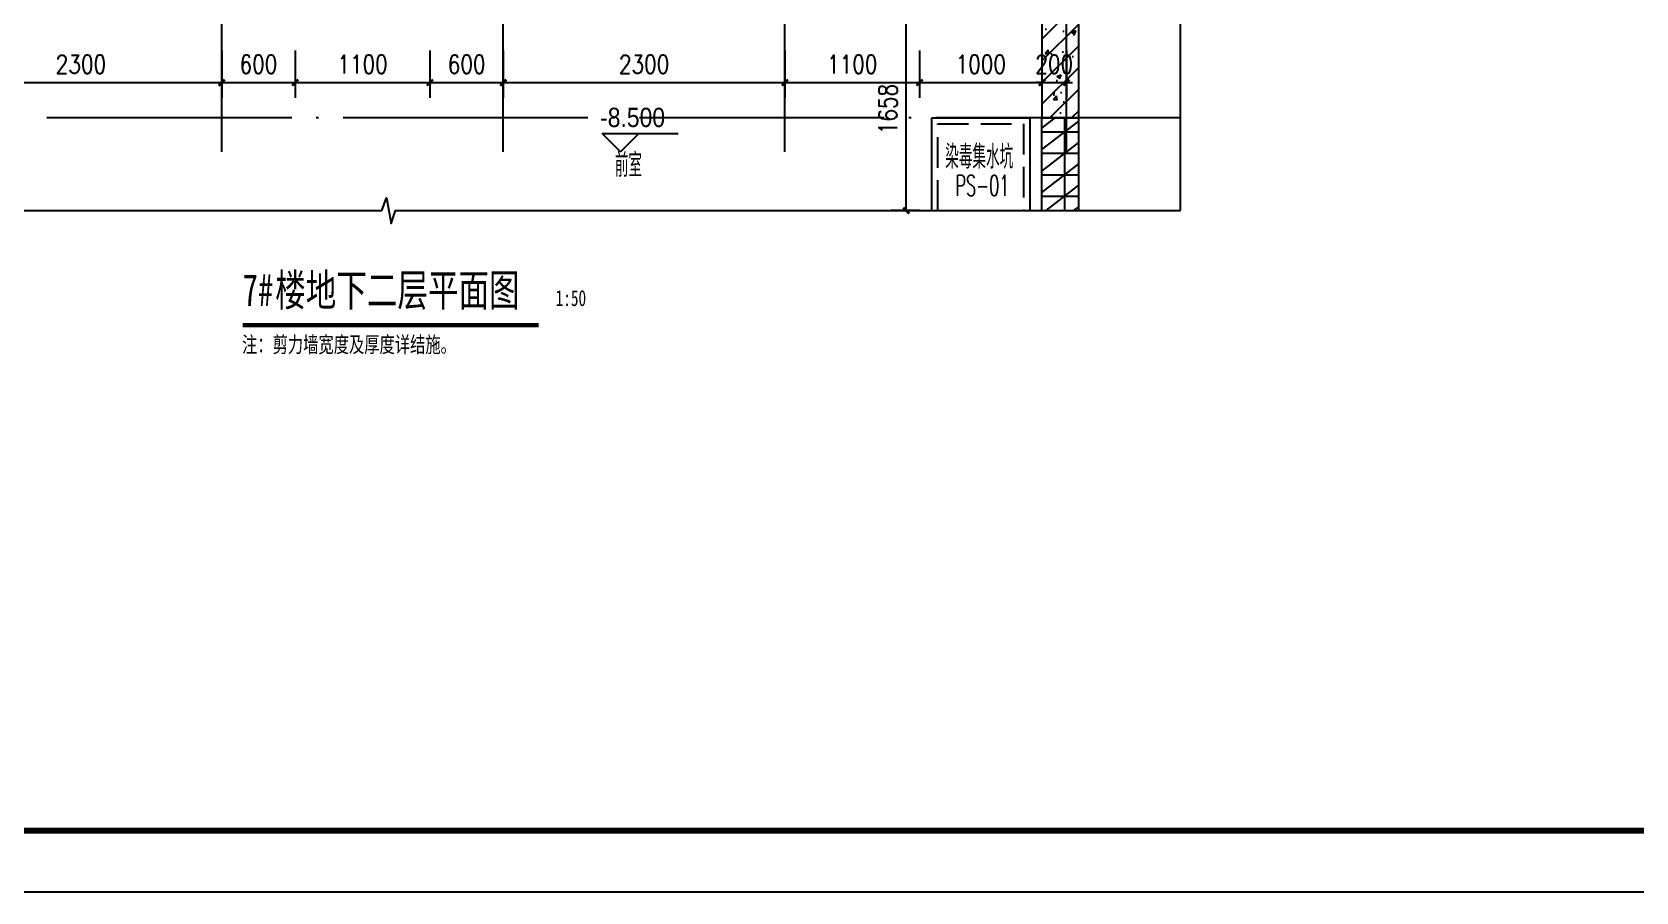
# Model space of a CAD drawing. Extents: x 718358 to 1668613, y -348838 to -159582.
# Drawn here: x 726164 to 739264, y -200981 to -193960 of the extents above; entities that cross this region are included whole.
import ezdxf

# ---------------------------------------------------------------- set-up
doc = ezdxf.new("R2010")
doc.units = 0
doc.header["$LTSCALE"] = 1000
doc.linetypes.add('DASH', pattern=[0.35, 0.25, -0.1])
doc.linetypes.add('DOTE', pattern=[2.42, 2, -0.2, 0.02, -0.2])
for name, color, linetype in [('地下室排水', 44, 'Continuous'), ('建-图框', 4, 'Continuous'), ('建-墙体', 2, 'Continuous'), ('建-尺寸', 73, 'Continuous'), ('建-影线', 8, 'Continuous'), ('建-房间名', 7, 'Continuous'), ('建-柱子', 6, 'Continuous'), ('建-标高', 3, 'Continuous'), ('建-符号', 3, 'Continuous'), ('建-符号说明', 7, 'Continuous'), ('建-轴网', 14, 'DOTE')]:
    doc.layers.add(name, color=color, linetype=linetype)
doc.styles.add('_TCH_DIM', font='gt单线西文.shx', dxfattribs={"width": 0.8, "bigfont": 'gt单线中文.shx'})
doc.styles.add('DIM_FONT', font='SIMPLEX.shx', dxfattribs={"width": 0.8, "bigfont": 'GBCBIG.shx'})
doc.styles.add('黑体字', font='simhei.ttf', dxfattribs={"width": 0.7})
doc.dimstyles.new('DIMN50', dxfattribs={"dimscale": 0.5, "dimtxt": 300, "dimasz": 100, "dimexe": 250, "dimexo": 300, "dimgap": 150, "dimtad": 1, "dimdec": 0, "dimzin": 0, "dimdsep": 46, "dimtxsty": 'DIM_FONT', "dimblk": 'ARCHTICK', "dimcen": 0.09, "dimdle": 1, "dimclrt": 7, "dimazin": 2, "dimtfac": 1, "dimtdec": 0, "dimtix": 1, "dimtmove": 2, "dimatfit": 3, "dimldrblk": 'ARCHTICK', "dimfxl": 1, "dimtolj": 1, "dimtzin": 0, "dimarcsym": 0})

# ---------------------------------------------------------------- blocks, each defined once
blk = doc.blocks.new('_ArchTick')
at = {"color": 0, "linetype": 'ByBlock', "const_width": 0.4}
blk.add_lwpolyline([(-0.5, -0.5), (0.5, 0.5)], dxfattribs=at)
blk = doc.blocks.new('*D962')
at = {"layer": 'Defpoints', "color": 0, "transparency": 16777216}
for p in [(734413, -193960), (734613, -193960), (734613, -194373)]:
    blk.add_point(p, dxfattribs=at)
at = {"layer": '建-尺寸', "color": 0, "lineweight": -2, "transparency": 16777216}
for p, q in [((734413, -194110), (734413, -194498)), ((734613, -194110), (734613, -194498)), ((734413, -194373), (734363, -194373)), ((734413, -194373), (734613, -194373)), ((734613, -194373), (734663, -194373))]:
    blk.add_line(p, q, dxfattribs=at)
at = {"layer": '建-尺寸', "color": 0, "lineweight": -2, "transparency": 16777216, "xscale": 50, "yscale": 50, "zscale": 50}
blk.add_blockref('_ArchTick', (734413, -194373), dxfattribs=at)
at = {"layer": '建-尺寸', "color": 0, "lineweight": -2, "transparency": 16777216, "xscale": 50, "yscale": 50, "zscale": 50, "rotation": 180}
blk.add_blockref('_ArchTick', (734613, -194373), dxfattribs=at)
at = {"layer": '建-尺寸', "color": 7, "transparency": 16777216, "insert": (734513, -194223), "char_height": 150, "attachment_point": 5, "style": 'DIM_FONT'}
blk.add_mtext('\\A1;200', dxfattribs=at)
blk = doc.blocks.new('*D963')
at = {"layer": 'Defpoints', "color": 0, "transparency": 16777216}
for p in [(733413, -193960), (734413, -193960), (734413, -194373)]:
    blk.add_point(p, dxfattribs=at)
at = {"layer": '建-尺寸', "color": 0, "lineweight": -2, "transparency": 16777216}
for p, q in [((733413, -194110), (733413, -194498)), ((734413, -194110), (734413, -194498)), ((733412, -194373), (734413, -194373))]:
    blk.add_line(p, q, dxfattribs=at)
at = {"layer": '建-尺寸', "color": 0, "lineweight": -2, "transparency": 16777216, "xscale": 50, "yscale": 50, "zscale": 50, "rotation": 180}
blk.add_blockref('_ArchTick', (733413, -194373), dxfattribs=at)
at = {"layer": '建-尺寸', "color": 0, "lineweight": -2, "transparency": 16777216, "xscale": 50, "yscale": 50, "zscale": 50}
blk.add_blockref('_ArchTick', (734413, -194373), dxfattribs=at)
at = {"layer": '建-尺寸', "color": 7, "transparency": 16777216, "insert": (733913, -194223), "char_height": 150, "attachment_point": 5, "style": 'DIM_FONT'}
blk.add_mtext('\\A1;1000', dxfattribs=at)
blk = doc.blocks.new('*D964')
at = {"layer": 'Defpoints', "color": 0, "transparency": 16777216}
for p in [(732313, -193960), (733413, -193960), (733413, -194373)]:
    blk.add_point(p, dxfattribs=at)
at = {"layer": '建-尺寸', "color": 0, "lineweight": -2, "transparency": 16777216}
for p, q in [((732313, -194110), (732313, -194498)), ((733413, -194110), (733413, -194498)), ((732312, -194373), (733413, -194373))]:
    blk.add_line(p, q, dxfattribs=at)
at = {"layer": '建-尺寸', "color": 0, "lineweight": -2, "transparency": 16777216, "xscale": 50, "yscale": 50, "zscale": 50, "rotation": 180}
blk.add_blockref('_ArchTick', (732313, -194373), dxfattribs=at)
at = {"layer": '建-尺寸', "color": 0, "lineweight": -2, "transparency": 16777216, "xscale": 50, "yscale": 50, "zscale": 50}
blk.add_blockref('_ArchTick', (733413, -194373), dxfattribs=at)
at = {"layer": '建-尺寸', "color": 7, "transparency": 16777216, "insert": (732863, -194223), "char_height": 150, "attachment_point": 5, "style": 'DIM_FONT'}
blk.add_mtext('\\A1;1100', dxfattribs=at)
blk = doc.blocks.new('*D965')
at = {"layer": 'Defpoints', "color": 0, "transparency": 16777216}
for p in [(730013, -193960), (732313, -193960), (732313, -194373)]:
    blk.add_point(p, dxfattribs=at)
at = {"layer": '建-尺寸', "color": 0, "lineweight": -2, "transparency": 16777216}
for p, q in [((730013, -194110), (730013, -194498)), ((732313, -194110), (732313, -194498)), ((730012, -194373), (732313, -194373))]:
    blk.add_line(p, q, dxfattribs=at)
at = {"layer": '建-尺寸', "color": 0, "lineweight": -2, "transparency": 16777216, "xscale": 50, "yscale": 50, "zscale": 50, "rotation": 180}
blk.add_blockref('_ArchTick', (730013, -194373), dxfattribs=at)
at = {"layer": '建-尺寸', "color": 0, "lineweight": -2, "transparency": 16777216, "xscale": 50, "yscale": 50, "zscale": 50}
blk.add_blockref('_ArchTick', (732313, -194373), dxfattribs=at)
at = {"layer": '建-尺寸', "color": 7, "transparency": 16777216, "insert": (731163, -194223), "char_height": 150, "attachment_point": 5, "style": 'DIM_FONT'}
blk.add_mtext('\\A1;2300', dxfattribs=at)
blk = doc.blocks.new('*D966')
at = {"layer": 'Defpoints', "color": 0, "transparency": 16777216}
for p in [(729413, -193960), (730013, -193960), (730013, -194373)]:
    blk.add_point(p, dxfattribs=at)
at = {"layer": '建-尺寸', "color": 0, "lineweight": -2, "transparency": 16777216}
for p, q in [((729413, -194110), (729413, -194498)), ((730013, -194110), (730013, -194498)), ((729412, -194373), (730013, -194373))]:
    blk.add_line(p, q, dxfattribs=at)
at = {"layer": '建-尺寸', "color": 0, "lineweight": -2, "transparency": 16777216, "xscale": 50, "yscale": 50, "zscale": 50, "rotation": 180}
blk.add_blockref('_ArchTick', (729413, -194373), dxfattribs=at)
at = {"layer": '建-尺寸', "color": 0, "lineweight": -2, "transparency": 16777216, "xscale": 50, "yscale": 50, "zscale": 50}
blk.add_blockref('_ArchTick', (730013, -194373), dxfattribs=at)
at = {"layer": '建-尺寸', "color": 7, "transparency": 16777216, "insert": (729713, -194223), "char_height": 150, "attachment_point": 5, "style": 'DIM_FONT'}
blk.add_mtext('\\A1;600', dxfattribs=at)
blk = doc.blocks.new('*D967')
at = {"layer": 'Defpoints', "color": 0, "transparency": 16777216}
for p in [(728313, -193960), (729413, -193960), (729413, -194373)]:
    blk.add_point(p, dxfattribs=at)
at = {"layer": '建-尺寸', "color": 0, "lineweight": -2, "transparency": 16777216}
for p, q in [((728313, -194110), (728313, -194498)), ((729413, -194110), (729413, -194498)), ((728312, -194373), (729413, -194373))]:
    blk.add_line(p, q, dxfattribs=at)
at = {"layer": '建-尺寸', "color": 0, "lineweight": -2, "transparency": 16777216, "xscale": 50, "yscale": 50, "zscale": 50, "rotation": 180}
blk.add_blockref('_ArchTick', (728313, -194373), dxfattribs=at)
at = {"layer": '建-尺寸', "color": 0, "lineweight": -2, "transparency": 16777216, "xscale": 50, "yscale": 50, "zscale": 50}
blk.add_blockref('_ArchTick', (729413, -194373), dxfattribs=at)
at = {"layer": '建-尺寸', "color": 7, "transparency": 16777216, "insert": (728863, -194223), "char_height": 150, "attachment_point": 5, "style": 'DIM_FONT'}
blk.add_mtext('\\A1;1100', dxfattribs=at)
blk = doc.blocks.new('*D968')
at = {"layer": 'Defpoints', "color": 0, "transparency": 16777216}
for p in [(727713, -193960), (728313, -193960), (728313, -194373)]:
    blk.add_point(p, dxfattribs=at)
at = {"layer": '建-尺寸', "color": 0, "lineweight": -2, "transparency": 16777216}
for p, q in [((727713, -194110), (727713, -194498)), ((728313, -194110), (728313, -194498)), ((727712, -194373), (728313, -194373))]:
    blk.add_line(p, q, dxfattribs=at)
at = {"layer": '建-尺寸', "color": 0, "lineweight": -2, "transparency": 16777216, "xscale": 50, "yscale": 50, "zscale": 50, "rotation": 180}
blk.add_blockref('_ArchTick', (727713, -194373), dxfattribs=at)
at = {"layer": '建-尺寸', "color": 0, "lineweight": -2, "transparency": 16777216, "xscale": 50, "yscale": 50, "zscale": 50}
blk.add_blockref('_ArchTick', (728313, -194373), dxfattribs=at)
at = {"layer": '建-尺寸', "color": 7, "transparency": 16777216, "insert": (728013, -194223), "char_height": 150, "attachment_point": 5, "style": 'DIM_FONT'}
blk.add_mtext('\\A1;600', dxfattribs=at)
blk = doc.blocks.new('*D969')
at = {"layer": 'Defpoints', "color": 0, "transparency": 16777216}
for p in [(725413, -193960), (727713, -193960), (727713, -194373)]:
    blk.add_point(p, dxfattribs=at)
at = {"layer": '建-尺寸', "color": 0, "lineweight": -2, "transparency": 16777216}
for p, q in [((725413, -194110), (725413, -194498)), ((727713, -194110), (727713, -194498)), ((725412, -194373), (727713, -194373))]:
    blk.add_line(p, q, dxfattribs=at)
at = {"layer": '建-尺寸', "color": 0, "lineweight": -2, "transparency": 16777216, "xscale": 50, "yscale": 50, "zscale": 50, "rotation": 180}
blk.add_blockref('_ArchTick', (725413, -194373), dxfattribs=at)
at = {"layer": '建-尺寸', "color": 0, "lineweight": -2, "transparency": 16777216, "xscale": 50, "yscale": 50, "zscale": 50}
blk.add_blockref('_ArchTick', (727713, -194373), dxfattribs=at)
at = {"layer": '建-尺寸', "color": 7, "transparency": 16777216, "insert": (726563, -194223), "char_height": 150, "attachment_point": 5, "style": 'DIM_FONT'}
blk.add_mtext('\\A1;2300', dxfattribs=at)
blk = doc.blocks.new('*D979')
at = {"layer": 'Defpoints', "color": 0, "transparency": 16777216}
for p in [(733304, -193760), (733563, -193760), (733563, -195418)]:
    blk.add_point(p, dxfattribs=at)
at = {"layer": '建-尺寸', "color": 0, "lineweight": -2, "transparency": 16777216}
for p, q in [((733413, -193760), (733179, -193760)), ((733304, -195419), (733304, -193760)), ((733413, -195418), (733179, -195418))]:
    blk.add_line(p, q, dxfattribs=at)
at = {"layer": '建-尺寸', "color": 0, "lineweight": -2, "transparency": 16777216, "xscale": 50, "yscale": 50, "zscale": 50}
for p, rotation in [((733304, -193760), 90), ((733304, -195418), 270)]:
    blk.add_blockref('_ArchTick', p, dxfattribs=dict(at, rotation=rotation))
at = {"layer": '建-尺寸', "color": 7, "transparency": 16777216, "insert": (733154, -194589), "char_height": 150, "attachment_point": 5, "rotation": 90, "style": 'DIM_FONT'}
blk.add_mtext('\\A1;1658', dxfattribs=at)

msp = doc.modelspace()

# ---------------------------------------------------------------- hatches: boundary and pattern name
at = {"layer": '建-影线'}
h = msp.add_hatch(dxfattribs=at)
h.set_pattern_fill('钢筋混凝土', color=256, scale=50, style=0)
h.set_pattern_definition([(45, (0, 0), (-88.388348, 88.388348), []), (50, (0, 0), (358.63009, -31.37607), [37.5, -412.5]), (355, (0, 0), (-69.37567, 376.09607), [30, -330]), (100.4514, (29.9, -2.6), (289.25469, 344.71977), [31.8701, -350.57106]), (46.1842, (0, 100), (533.62052, -82.7595), [56.25, -618.75]), (96.6356, (44.47, 93.1), (467.33135, 487.05894), [47.80514, -525.8565]), (351.1842, (0, 100), (467.33097, 487.0593), [45, -495]), (21, (50, 75), (298.45353, -201.30945), [37.5, -412.5]), (326, (50, 75), (121.65767, 362.57502), [30, -330]), (71.4514, (74.87, 58.22), (420.11131, 161.26525), [31.8701, -350.57106]), (37.5, (0, 0), (6.079928, 166.446927), [0, -326, 0, -335, 0, -331.25]), (7.5, (0, 0), (131.53477, 197.205856), [0, -191, 0, -318.5, 0, -126.25]), (327.5, (-111.5, 0), (266.911218, -11.277436), [0, -125, 0, -390, 0, -517.5]), (317.5, (-161.5, 0), (291.593085, 50.05249), [0, -162.5, 0, -259, 0, -367.5])])
h.paths.add_polyline_path([(734712.8, -193360.1), (734412.8, -193360.1), (734412.8, -194660.1), (734712.8, -194660.1)])
h = msp.add_hatch(dxfattribs=at)
h.set_pattern_fill('空心砖', color=256, scale=50, style=0)
h.set_pattern_definition([(0, (0, 0), (0, 175), []), (37.875, (200, 0), (-84.807639, 109.038328), []), (90, (200, 0), (-225, 1e-14), [])])
h.paths.add_polyline_path([(734712.8, -195418.2), (734712.8, -194660.1), (734412.8, -194660.1), (734412.8, -195418.2)])

# ---------------------------------------------------------------- linework, layer by layer
at = {"layer": '地下室排水'}
for points in [[(733512.8, -194660.1), (734312.8, -194660.1), (734312.8, -195418.2)], [(733512.8, -195418.2), (733512.8, -194660.1)]]:
    msp.add_lwpolyline(points, dxfattribs=at)
at = {"layer": '地下室排水', "linetype": 'DASH'}
msp.add_lwpolyline([(733562.8, -195418.2), (733562.8, -194710.1), (734262.8, -194710.1), (734262.8, -195418.2)], dxfattribs=at)
at = {"layer": '建-图框'}
msp.add_lwpolyline([(718358.1, -200980.7), (760408.1, -200980.7), (760408.1, -171280.7), (718358.1, -171280.7)], close=True, dxfattribs=at)
at = {"layer": '建-图框', "const_width": 50}
msp.add_lwpolyline([(719608.1, -200480.7), (759908.1, -200480.7), (759908.1, -171780.7), (719608.1, -171780.7)], close=True, dxfattribs=at)
at = {"layer": '建-墙体'}
for p, q in [((734412.8, -195418.2), (734412.8, -194660.1)), ((734712.8, -195418.2), (734712.8, -194660.1))]:
    msp.add_line(p, q, dxfattribs=at)
at = {"layer": '建-柱子'}
for p, q in [((734412.8, -193360.1), (734412.8, -194660.1)), ((734712.8, -194660.1), (734712.8, -193360.1)), ((734412.8, -194660.1), (734712.8, -194660.1)), ((734412.8, -194660.1), (734712.8, -194660.1))]:
    msp.add_line(p, q, dxfattribs=at)
at = {"layer": '建-标高'}
for p, q in [((730969.1, -194938.2), (730819.1, -194788.2)), ((730819.1, -194788.2), (731442.4, -194788.2)), ((730969.1, -194938.2), (731119.1, -194788.2))]:
    msp.add_line(p, q, dxfattribs=at)
at = {"layer": '建-符号'}
for points in [[(735544.6, -195418.2), (735544.6, -191791.6), (735439.6, -191753.3), (735649.6, -191716.3), (735544.6, -191679.1), (735544.6, -188052.4)], [(722609.5, -195418.2), (729020.8, -195418.2), (729059, -195313.2), (729096.1, -195523.2), (729133.3, -195418.2), (735544.6, -195418.2)]]:
    msp.add_lwpolyline(points, dxfattribs=at)
at = {"layer": '建-符号', "const_width": 35}
msp.add_lwpolyline([(727884.9, -196354.3), (730300.4, -196354.3)], dxfattribs=at)
at = {"layer": '建-轴网'}
for p, q in [((727712.8, -194937.3), (727712.8, -188052.4)), ((730012.8, -194937.3), (730012.8, -188052.4)), ((732312.8, -194937.3), (732312.8, -188052.4)), ((734612.8, -194937.3), (734612.8, -188052.4)), ((735544.6, -194660.1), (722609.5, -194660.1))]:
    msp.add_line(p, q, dxfattribs=at)

# ---------------------------------------------------------------- texts
at = {"layer": '建-房间名', "style": 'DIM_FONT'}
for s, height, width, p in [('前室', 192.91, 0.8, (730924.3, -195143)), ('染毒集水坑', 192.91, 0.8, (733622.8, -195074.9)), ('PS-01', 170, 0.564706, (733706, -195297.6))]:
    msp.add_text(s, height=height, dxfattribs=dict(at, width=width)).set_placement(p)
at = {"layer": '建-标高', "style": '_TCH_DIM', "width": 0.888889}
msp.add_text('-8.500', height=157.5, dxfattribs=at).set_placement((730803.4, -194735.7))
at = {"layer": '建-符号', "color": 7, "style": '黑体字', "width": 0.7}
msp.add_text('注：剪力墙宽度及厚度详结施。', height=130.696, dxfattribs=at).set_placement((727878.7, -196576.2))
at = {"layer": '建-符号说明', "style": '黑体字', "width": 0.7}
for s, height, p in [('7#', 261.39, (727884.9, -196197.2)), ('楼地下二层平面图', 261.39, (728149.5, -196197.2)), ('1:50', 130.7, (730440.4, -196197.2))]:
    msp.add_text(s, height=height, dxfattribs=at).set_placement(p)

# ---------------------------------------------------------------- dimensions: what is measured, and where the dimension line sits
at = {"layer": '建-尺寸'}
for p1, p2, distance, picture, middle in [((733562.5, -195418.2), (733562.5, -193760.1), 258.8, '*D979', (733153.7, -194589.2)), ((725412.8, -193960.3), (727712.8, -193960.3), -413.1, '*D969', (726562.8, -194223.4)), ((727712.8, -193960.3), (728312.8, -193960.3), -413.1, '*D968', (728012.8, -194223.4)), ((728312.8, -193960.3), (729412.8, -193960.3), -413.1, '*D967', (728862.8, -194223.4)), ((729412.8, -193960.3), (730012.8, -193960.3), -413.1, '*D966', (729712.8, -194223.4)), ((730012.8, -193960.3), (732312.8, -193960.3), -413.1, '*D965', (731162.8, -194223.4)), ((732312.8, -193960.3), (733412.5, -193960.3), -413.1, '*D964', (732862.7, -194223.4)), ((733412.5, -193960.3), (734412.8, -193960.3), -413.1, '*D963', (733912.7, -194223.4)), ((734412.8, -193960.3), (734612.8, -193960.3), -413.1, '*D962', (734512.8, -194223.4))]:
    dim = msp.add_aligned_dim(p1=p1, p2=p2, distance=distance, dimstyle='DIMN50', dxfattribs=at)
    dim.commit()
    dim.dimension.update_dxf_attribs({"geometry": picture, "text_midpoint": middle})

doc.saveas('drawing.dxf')
